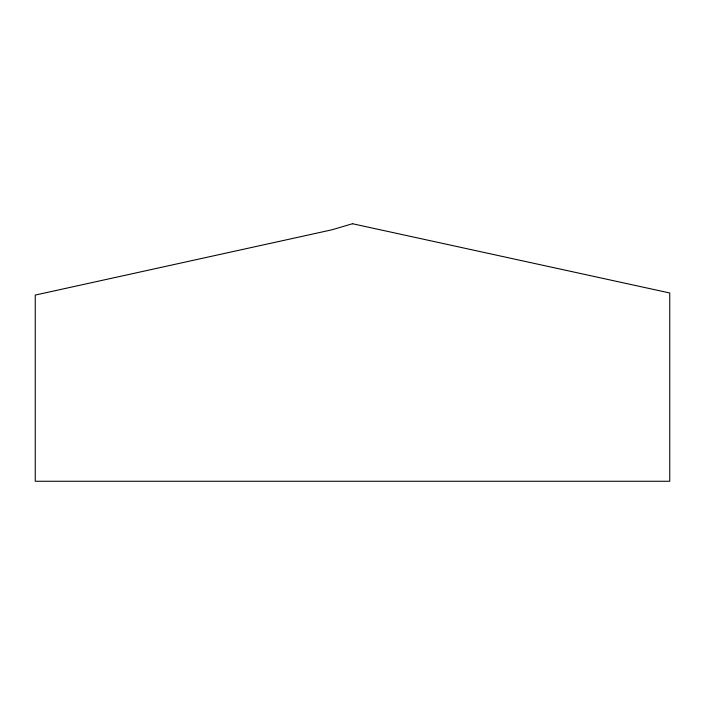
<?xml version="1.0" encoding="UTF-8"?>
<svg xmlns="http://www.w3.org/2000/svg" width="705" height="705" viewBox="0 0 705 705"><rect width="100%" height="100%" fill="white"/><g stroke="black" fill="none" stroke-linecap="round" stroke-linejoin="round"><path stroke-width="1.06" d="M352.5 223.732L331.94 229.804L35.25 295.069L35.25 481.268L669.75 481.268L669.75 292.98L352.5 223.732"/></g></svg>
